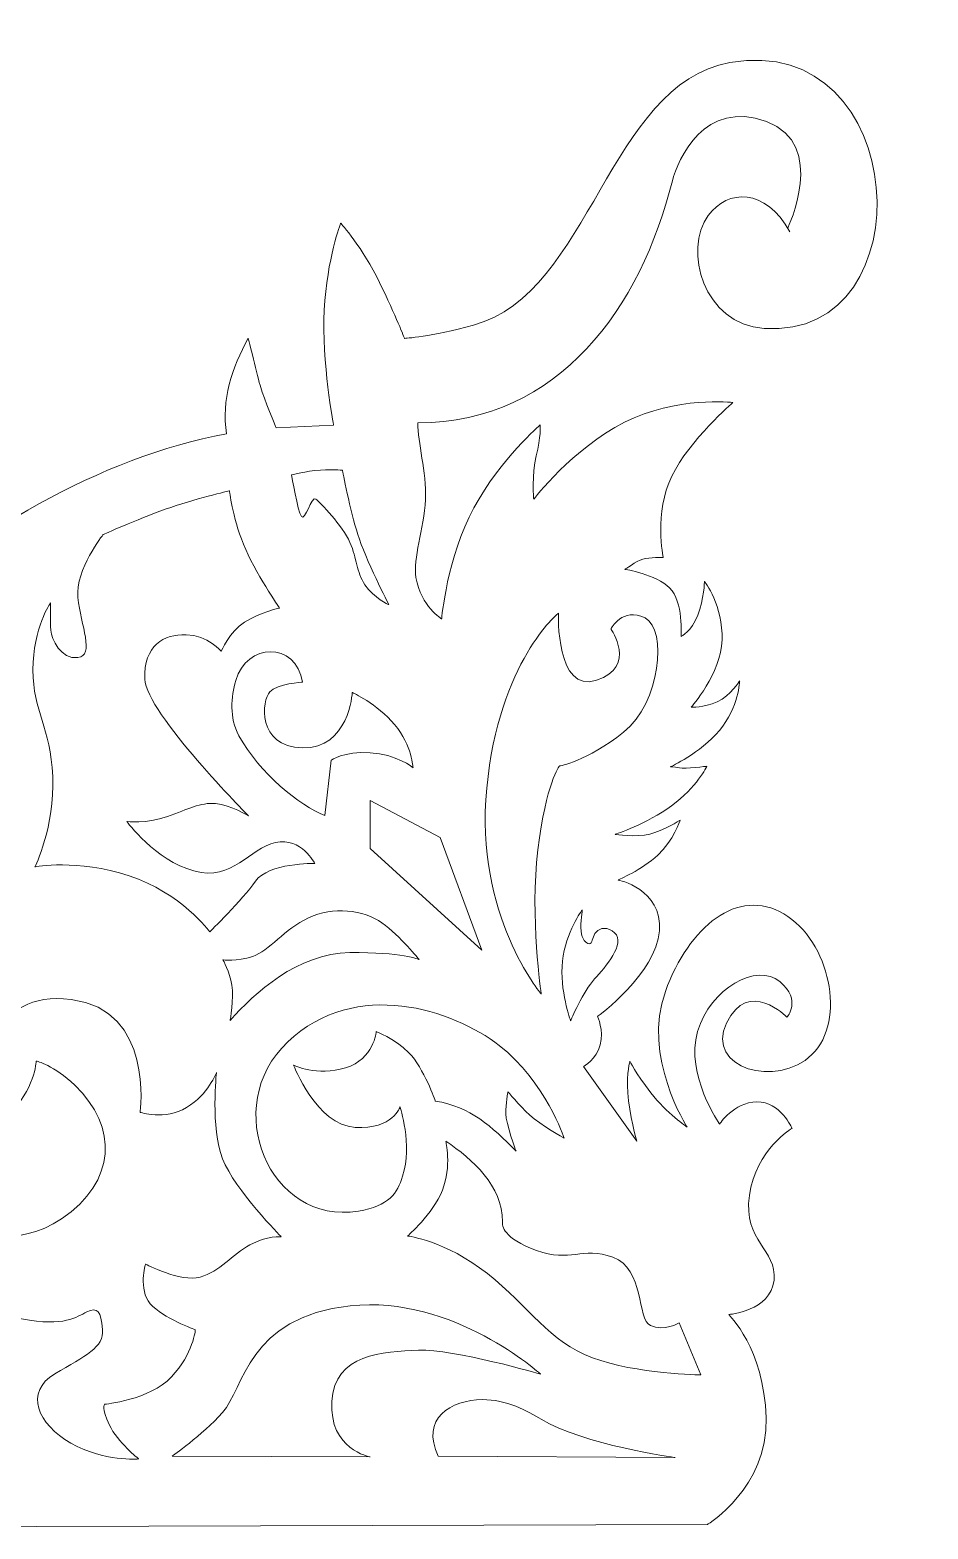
# Model space of a CAD drawing. Header units: millimetres. Extents: x -329 to 352, y -94 to 146.
# Drawn here: x 297.2 to 351.4, y 53.1 to 143.6 of the extents above; entities that cross this region are included whole.
import ezdxf

# ---------------------------------------------------------------- set-up
doc = ezdxf.new("R2010")
doc.units = ezdxf.units.MM
doc.header["$MEASUREMENT"] = 0
doc.layers.add('Layer 1', color=7, linetype='Continuous')

msp = doc.modelspace()

# ---------------------------------------------------------------- linework, layer by layer
at = {"layer": 'Layer 1', "lineweight": 9}
for points, knots in [([(343.0851, 131.382), (341.5925, 134.0511), (339.3382, 133.9587), (338.1652, 132.3684), (338.1652, 132.3684), (336.6317, 130.2891), (337.8594, 125.8007), (341.5374, 125.5485), (341.5374, 125.5485), (351.4276, 124.8708), (350.383, 143.5529), (339.473, 141.5822), (339.473, 141.5822), (332.095, 140.2494), (331.1016, 127.7149), (323.9948, 125.7471), (323.9948, 125.7471), (321.4153, 125.032), (319.8278, 124.9534), (319.8278, 124.9534), (319.8278, 124.9534), (319.8278, 124.9534), (319.3124, 126.2625), (318.3204, 128.3266), (318.3204, 128.3266), (317.3281, 130.3897), (315.979, 131.8985), (315.979, 131.8985), (315.979, 131.8985), (315.979, 131.8985), (315.1454, 129.7945), (314.9867, 126.6594), (314.9867, 126.6594), (314.8283, 123.5242), (315.5423, 119.7139), (315.5423, 119.7139), (315.5423, 119.7139), (315.5423, 119.7139), (312.0791, 119.565), (312.0791, 119.565), (312.0791, 119.565), (312.0791, 119.565), (311.3241, 121.3705), (311.1463, 121.9865), (311.1463, 121.9865), (310.9671, 122.601), (310.3924, 124.9629), (310.3924, 124.9629), (310.3924, 124.9629), (309.4071, 123.1662), (308.7637, 121.2573), (309.0819, 119.1876), (309.0819, 119.1876), (301.3567, 117.8025), (293.6782, 113.0637), (287.8697, 107.9167), (287.8697, 107.9167), (287.8697, 107.9167), (288.1068, 114.545), (280.6862, 114.1083), (280.6862, 114.1083), (273.2641, 113.6712), (274.8117, 103.4325), (278.5819, 103.551), (278.5819, 103.551), (282.3523, 103.671), (280.726, 108.7503), (280.726, 108.7503), (280.726, 108.7503), (285.9033, 108.9542), (284.4634, 99.191), (279.8123, 100.9712), (279.8123, 100.9712), (277.9479, 101.6866), (277.3912, 102.7174), (277.3912, 102.7174), (277.3912, 102.7174), (277.3912, 102.7174), (277.3514, 100.496), (277.3514, 100.496), (277.3514, 100.496), (272.2347, 105.0736), (257.8548, 101.4453), (256.0178, 94.4021), (256.0178, 94.4021), (256.3417, 94.2712), (258.6788, 95.5363), (260.0141, 95.4301), (260.0141, 95.4301), (263.4978, 95.1546), (265.2507, 89.3835), (265.5181, 86.7719), (265.5181, 86.7719), (266.0526, 81.5532), (263.9208, 78.749), (259.9245, 75.8471), (259.9245, 75.8471), (255.253, 72.4555), (251.2155, 75.9216), (251.2472, 78.997), (251.2472, 78.997), (251.2553, 79.7992), (251.3986, 81.676), (252.6665, 81.446), (252.6665, 81.446), (252.6665, 81.446), (252.5465, 80.0169), (253.8172, 79.4217), (253.8172, 79.4217), (258.6556, 77.1535), (260.1189, 84.6513), (255.8443, 86.0511), (255.8443, 86.0511), (251.7542, 87.392), (247.5043, 84.1828), (247.7304, 79.4933), (247.7304, 79.4933), (247.8888, 76.2176), (249.3041, 74.2431), (252.2297, 72.675), (252.2297, 72.675), (252.2297, 72.675), (249.6901, 71.2857), (248.6977, 69.2213), (248.6977, 69.2213), (247.7057, 67.1586), (248.6578, 64.3004), (247.1889, 62.316), (247.1889, 62.316), (245.7213, 60.3316), (244.8873, 60.1334), (244.8873, 60.1334), (244.8873, 60.1334), (244.8873, 60.1334), (245.5033, 60.8442), (245.655, 61.8242), (245.655, 61.8242), (246.3136, 66.078), (239.5283, 66.2241), (239.5212, 61.4355), (239.5212, 61.4355), (239.5174, 58.4368), (240.854, 59.1068), (242.2182, 56.5918), (242.2182, 56.5918), (242.8536, 55.4202), (243.6473, 53.1385), (243.6473, 53.1385), (243.6473, 53.1385), (243.6473, 53.1385), (338.1225, 53.4154), (338.1225, 53.4154), (338.1225, 53.4154), (338.1225, 53.4154), (341.7745, 55.6383), (341.656, 59.8451), (341.656, 59.8451), (341.536, 64.0524), (339.3932, 66.0766), (339.3932, 66.0766), (339.3932, 66.0766), (339.3932, 66.0766), (341.9329, 66.2752), (342.1315, 68.1396), (342.1315, 68.1396), (342.3298, 70.0055), (340.2463, 70.481), (340.6431, 73.2592), (340.6431, 73.2592), (341.04, 76.0373), (343.2226, 77.3075), (343.2226, 77.3075), (343.2226, 77.3075), (343.2226, 77.3075), (342.509, 78.9353), (341.0993, 78.9049), (341.0993, 78.9049), (339.691, 78.876), (338.8475, 77.5654), (338.8475, 77.5654), (338.8475, 77.5654), (338.8475, 77.5654), (336.7626, 80.5228), (337.5179, 83.1407), (337.5179, 83.1407), (338.2714, 85.7604), (341.1282, 87.3095), (342.4786, 86.1573), (342.4786, 86.1573), (343.8277, 85.0069), (342.914, 84.0145), (342.914, 84.0145), (342.914, 84.0145), (342.914, 84.0145), (340.5729, 86.3958), (339.2638, 83.6575), (339.2638, 83.6575), (337.9532, 80.9196), (342.3188, 79.6888), (344.4231, 81.7518), (344.4231, 81.7518), (346.5261, 83.8163), (345.4938, 88.6187), (342.7157, 90.246), (342.7157, 90.246), (339.9376, 91.8734), (337.0011, 89.4921), (335.572, 85.5622), (335.572, 85.5622), (334.1443, 81.6333), (336.8825, 77.3862), (336.8825, 77.3862), (336.8825, 77.3862), (336.8825, 77.3862), (335.6517, 78.2198), (334.6995, 79.4507), (334.6995, 79.4507), (333.7474, 80.6812), (333.4292, 81.355), (333.4292, 81.355), (333.4292, 81.355), (333.4292, 81.355), (333.2306, 80.721), (333.3106, 79.4507), (333.3106, 79.4507), (333.389, 78.18), (333.8465, 76.5333), (333.8465, 76.5333), (333.8465, 76.5333), (333.8465, 76.5333), (330.6317, 81.0382), (330.6317, 81.0382), (330.6317, 81.0382), (330.6317, 81.0382), (331.4254, 81.4749), (331.6431, 82.3484), (331.6431, 82.3484), (331.8621, 83.2208), (331.4847, 84.0544), (331.4847, 84.0544), (331.4847, 84.0544), (331.4847, 84.0544), (335.0357, 86.6741), (335.2149, 89.2138), (335.2149, 89.2138), (335.3942, 91.7538), (332.7152, 92.2897), (332.7152, 92.2897), (332.7152, 92.2897), (332.7152, 92.2897), (334.1637, 92.8947), (335.1158, 93.778), (335.1158, 93.778), (336.068, 94.6614), (336.4648, 95.8919), (336.4648, 95.8919), (336.4648, 95.8919), (336.4648, 95.8919), (335.4534, 95.247), (334.6293, 95.0484), (334.6293, 95.0484), (333.8067, 94.8501), (332.5458, 95.0374), (332.5458, 95.0374), (332.5458, 95.0374), (332.5458, 95.0374), (334.4406, 95.6534), (335.9494, 96.7643), (335.9494, 96.7643), (337.4572, 97.8762), (338.0827, 99.1455), (338.0827, 99.1455), (338.0827, 99.1455), (338.0827, 99.1455), (336.7626, 98.9773), (336.4154, 99.0461), (336.4154, 99.0461), (336.068, 99.1166), (335.8902, 99.1166), (335.8902, 99.1166), (335.8902, 99.1166), (335.8902, 99.1166), (337.665, 99.9199), (338.8366, 101.3088), (338.8366, 101.3088), (340.0078, 102.698), (340.0575, 104.3049), (340.0575, 104.3049), (340.0575, 104.3049), (340.0575, 104.3049), (339.5213, 103.4117), (338.6972, 103.0342), (338.6972, 103.0342), (337.8745, 102.6581), (337.1305, 102.7075), (337.1305, 102.7075), (337.1305, 102.7075), (337.1305, 102.7075), (338.9262, 104.7321), (338.995, 106.7659), (338.995, 106.7659), (339.0652, 108.8), (337.9338, 110.2979), (337.9338, 110.2979), (337.9338, 110.2979), (337.9338, 110.2979), (337.9035, 109.2258), (337.526, 108.2543), (337.526, 108.2543), (337.1499, 107.2813), (336.5241, 106.974), (336.5241, 106.974), (336.5241, 106.974), (336.5241, 106.974), (336.6634, 109.0769), (335.8295, 109.901), (335.8295, 109.901), (334.9959, 110.7237), (333.1314, 111.0215), (333.1314, 111.0215), (333.1314, 111.0215), (333.1314, 111.0215), (333.8052, 111.5079), (334.2116, 111.6374), (334.2116, 111.6374), (334.6198, 111.7655), (335.4425, 111.727), (335.4425, 111.727), (335.4425, 111.727), (335.4425, 111.727), (334.8869, 114.4554), (335.9579, 116.6384), (335.9579, 116.6384), (337.03, 118.821), (339.6494, 121.0823), (339.6494, 121.0823), (339.6494, 121.0823), (339.6494, 121.0823), (336.2362, 121.4792), (333.1011, 119.8917), (333.1011, 119.8917), (329.966, 118.3042), (327.6235, 115.2491), (327.6235, 115.2491), (327.6235, 115.2491), (327.6235, 115.2491), (327.505, 116.7569), (327.7833, 117.8675), (327.7833, 117.8675), (328.0603, 118.9794), (328.0204, 119.7333), (328.0204, 119.7333), (328.0204, 119.7333), (328.0204, 119.7333), (325.6391, 117.7091), (324.0128, 114.7323), (324.0128, 114.7323), (322.3855, 111.7559), (322.0673, 108.0257), (322.0673, 108.0257), (322.0673, 108.0257), (322.0673, 108.0257), (320.8378, 108.7792), (320.5196, 110.5251), (320.5196, 110.5251), (320.3101, 111.6815), (321.0128, 113.4094), (321.0929, 115.2435), (321.0929, 115.2435), (321.1659, 116.9125), (320.6064, 118.6873), (320.6396, 119.8518), (320.6396, 119.8518), (329.2054, 119.9016), (334.0988, 126.8633), (335.9978, 134.4575), (335.9978, 134.4575), (336.316, 135.7268), (337.9423, 139.4187), (341.674, 138.0294), (341.674, 138.0294), (345.4042, 136.6405), (342.9528, 131.5926), (342.9528, 131.5926)], [0, 0, 0, 0, 0.0103093, 0.0103093, 0.0103093, 0.0103093, 0.0206186, 0.0206186, 0.0206186, 0.0206186, 0.0309278, 0.0309278, 0.0309278, 0.0309278, 0.0412371, 0.0412371, 0.0412371, 0.0412371, 0.0515464, 0.0515464, 0.0515464, 0.0515464, 0.0618557, 0.0618557, 0.0618557, 0.0618557, 0.0721649, 0.0721649, 0.0721649, 0.0721649, 0.0824742, 0.0824742, 0.0824742, 0.0824742, 0.0927835, 0.0927835, 0.0927835, 0.0927835, 0.1030928, 0.1030928, 0.1030928, 0.1030928, 0.1134021, 0.1134021, 0.1134021, 0.1134021, 0.1237113, 0.1237113, 0.1237113, 0.1237113, 0.1340206, 0.1340206, 0.1340206, 0.1340206, 0.1443299, 0.1443299, 0.1443299, 0.1443299, 0.1546392, 0.1546392, 0.1546392, 0.1546392, 0.1649485, 0.1649485, 0.1649485, 0.1649485, 0.1752577, 0.1752577, 0.1752577, 0.1752577, 0.185567, 0.185567, 0.185567, 0.185567, 0.1958763, 0.1958763, 0.1958763, 0.1958763, 0.2061856, 0.2061856, 0.2061856, 0.2061856, 0.2164948, 0.2164948, 0.2164948, 0.2164948, 0.2268041, 0.2268041, 0.2268041, 0.2268041, 0.2371134, 0.2371134, 0.2371134, 0.2371134, 0.2474227, 0.2474227, 0.2474227, 0.2474227, 0.257732, 0.257732, 0.257732, 0.257732, 0.2680412, 0.2680412, 0.2680412, 0.2680412, 0.2783505, 0.2783505, 0.2783505, 0.2783505, 0.2886598, 0.2886598, 0.2886598, 0.2886598, 0.2989691, 0.2989691, 0.2989691, 0.2989691, 0.3092784, 0.3092784, 0.3092784, 0.3092784, 0.3195876, 0.3195876, 0.3195876, 0.3195876, 0.3298969, 0.3298969, 0.3298969, 0.3298969, 0.3402062, 0.3402062, 0.3402062, 0.3402062, 0.3505155, 0.3505155, 0.3505155, 0.3505155, 0.3608247, 0.3608247, 0.3608247, 0.3608247, 0.371134, 0.371134, 0.371134, 0.371134, 0.3814433, 0.3814433, 0.3814433, 0.3814433, 0.3917526, 0.3917526, 0.3917526, 0.3917526, 0.4020619, 0.4020619, 0.4020619, 0.4020619, 0.4123711, 0.4123711, 0.4123711, 0.4123711, 0.4226804, 0.4226804, 0.4226804, 0.4226804, 0.4329897, 0.4329897, 0.4329897, 0.4329897, 0.443299, 0.443299, 0.443299, 0.443299, 0.4536082, 0.4536082, 0.4536082, 0.4536082, 0.4639175, 0.4639175, 0.4639175, 0.4639175, 0.4742268, 0.4742268, 0.4742268, 0.4742268, 0.4845361, 0.4845361, 0.4845361, 0.4845361, 0.4948454, 0.4948454, 0.4948454, 0.4948454, 0.5051546, 0.5051546, 0.5051546, 0.5051546, 0.5154639, 0.5154639, 0.5154639, 0.5154639, 0.5257732, 0.5257732, 0.5257732, 0.5257732, 0.5360825, 0.5360825, 0.5360825, 0.5360825, 0.5463918, 0.5463918, 0.5463918, 0.5463918, 0.556701, 0.556701, 0.556701, 0.556701, 0.5670103, 0.5670103, 0.5670103, 0.5670103, 0.5773196, 0.5773196, 0.5773196, 0.5773196, 0.5876289, 0.5876289, 0.5876289, 0.5876289, 0.5979381, 0.5979381, 0.5979381, 0.5979381, 0.6082474, 0.6082474, 0.6082474, 0.6082474, 0.6185567, 0.6185567, 0.6185567, 0.6185567, 0.628866, 0.628866, 0.628866, 0.628866, 0.6391753, 0.6391753, 0.6391753, 0.6391753, 0.6494845, 0.6494845, 0.6494845, 0.6494845, 0.6597938, 0.6597938, 0.6597938, 0.6597938, 0.6701031, 0.6701031, 0.6701031, 0.6701031, 0.6804124, 0.6804124, 0.6804124, 0.6804124, 0.6907216, 0.6907216, 0.6907216, 0.6907216, 0.7010309, 0.7010309, 0.7010309, 0.7010309, 0.7113402, 0.7113402, 0.7113402, 0.7113402, 0.7216495, 0.7216495, 0.7216495, 0.7216495, 0.7319588, 0.7319588, 0.7319588, 0.7319588, 0.742268, 0.742268, 0.742268, 0.742268, 0.7525773, 0.7525773, 0.7525773, 0.7525773, 0.7628866, 0.7628866, 0.7628866, 0.7628866, 0.7731959, 0.7731959, 0.7731959, 0.7731959, 0.7835052, 0.7835052, 0.7835052, 0.7835052, 0.7938144, 0.7938144, 0.7938144, 0.7938144, 0.8041237, 0.8041237, 0.8041237, 0.8041237, 0.814433, 0.814433, 0.814433, 0.814433, 0.8247423, 0.8247423, 0.8247423, 0.8247423, 0.8350515, 0.8350515, 0.8350515, 0.8350515, 0.8453608, 0.8453608, 0.8453608, 0.8453608, 0.8556701, 0.8556701, 0.8556701, 0.8556701, 0.8659794, 0.8659794, 0.8659794, 0.8659794, 0.8762887, 0.8762887, 0.8762887, 0.8762887, 0.8865979, 0.8865979, 0.8865979, 0.8865979, 0.8969072, 0.8969072, 0.8969072, 0.8969072, 0.9072165, 0.9072165, 0.9072165, 0.9072165, 0.9175258, 0.9175258, 0.9175258, 0.9175258, 0.9278351, 0.9278351, 0.9278351, 0.9278351, 0.9381443, 0.9381443, 0.9381443, 0.9381443, 0.9484536, 0.9484536, 0.9484536, 0.9484536, 0.9587629, 0.9587629, 0.9587629, 0.9587629, 0.9690722, 0.9690722, 0.9690722, 0.9690722, 0.9793814, 0.9793814, 0.9793814, 0.9793814, 1, 1, 1, 1]), ([(316.0782, 116.995), (316.0782, 116.995), (315.337, 117.0779), (314.4095, 116.9746), (314.4095, 116.9746), (313.4835, 116.8712), (313.0093, 116.7058), (313.0093, 116.7058), (313.0093, 116.7058), (313.0093, 116.7058), (313.3801, 114.5203), (313.6059, 114.2116), (313.6059, 114.2116), (313.8334, 113.9015), (314.2042, 115.4696), (314.4713, 115.2629), (314.4713, 115.2629), (314.7387, 115.0562), (316.0782, 113.6549), (316.5315, 112.6446), (316.5315, 112.6446), (316.9834, 111.6346), (316.9022, 110.892), (317.4371, 110.0869), (317.4371, 110.0869), (317.9729, 109.2837), (318.8785, 108.8924), (318.8785, 108.8924), (318.8785, 108.8924), (318.8785, 108.8924), (317.4575, 111.6759), (317.0042, 113.1187), (317.0042, 113.1187), (316.5509, 114.5616), (316.0782, 116.995), (316.0782, 116.995)], [0, 0, 0, 0, 0.1, 0.1, 0.1, 0.1, 0.2, 0.2, 0.2, 0.2, 0.3, 0.3, 0.3, 0.3, 0.4, 0.4, 0.4, 0.4, 0.5, 0.5, 0.5, 0.5, 0.6, 0.6, 0.6, 0.6, 0.7, 0.7, 0.7, 0.7, 0.8, 0.8, 0.8, 0.8, 1, 1, 1, 1]), ([(309.2611, 115.7578), (309.2611, 115.7578), (307.1183, 115.2629), (305.3886, 114.6441), (305.3886, 114.6441), (303.6593, 114.0254), (301.6404, 113.1187), (301.6404, 113.1187), (301.6404, 113.1187), (301.6404, 113.1187), (299.9523, 111.0158), (300.1164, 109.3249), (300.1164, 109.3249), (300.2818, 107.6341), (301.1472, 105.8194), (300.1164, 105.6952), (300.1164, 105.6952), (299.087, 105.5724), (298.5095, 106.8199), (298.4777, 107.3448), (298.4777, 107.3448), (298.4477, 107.8711), (298.4573, 108.9944), (298.4573, 108.9944), (298.4573, 108.9944), (298.4573, 108.9944), (297.3989, 107.5103), (297.3989, 104.954), (297.3989, 104.954), (297.3989, 102.3964), (298.4696, 101.5307), (298.5924, 98.5197), (298.5924, 98.5197), (298.7162, 95.5102), (297.5217, 93.0767), (297.5217, 93.0767), (297.5217, 93.0767), (297.5217, 93.0767), (300.0751, 93.5713), (303.206, 92.5405), (303.206, 92.5405), (306.3369, 91.5097), (308.0662, 89.1588), (308.0662, 89.1588), (308.0662, 89.1588), (308.0662, 89.1588), (310.0439, 91.0976), (310.8264, 92.211), (310.8264, 92.211), (311.6078, 93.3247), (314.4095, 93.2831), (314.4095, 93.2831), (314.4095, 93.2831), (314.4095, 93.2831), (313.6267, 94.8706), (312.0406, 94.5414), (312.0406, 94.5414), (310.4545, 94.2105), (309.4664, 92.1905), (307.1183, 92.8298), (307.1183, 92.8298), (304.7699, 93.4693), (303.0614, 95.8188), (303.0614, 95.8188), (303.0614, 95.8188), (303.0614, 95.8188), (304.2146, 95.6548), (305.5114, 96.1081), (305.5114, 96.1081), (306.8096, 96.5614), (307.4683, 96.9735), (308.4162, 96.8909), (308.4162, 96.8909), (309.363, 96.8084), (310.4129, 96.1494), (310.4129, 96.1494), (310.4129, 96.1494), (310.4129, 96.1494), (304.2354, 102.3548), (304.1525, 104.397), (304.1525, 104.397), (304.07, 106.4382), (305.3061, 107.1187), (306.6442, 107.0774), (306.6442, 107.0774), (307.9837, 107.0361), (308.7665, 106.0674), (308.7665, 106.0674), (308.7665, 106.0674), (308.7665, 106.0674), (309.2389, 107.2619), (310.1663, 107.8394), (310.1663, 107.8394), (311.0924, 108.4169), (312.2872, 108.6857), (312.2872, 108.6857), (312.2872, 108.6857), (312.2872, 108.6857), (310.7837, 110.8504), (310.1042, 112.5412), (310.1042, 112.5412), (309.4251, 114.2321), (309.2611, 115.7578), (309.2611, 115.7578)], [0, 0, 0, 0, 0.037037, 0.037037, 0.037037, 0.037037, 0.0740741, 0.0740741, 0.0740741, 0.0740741, 0.1111111, 0.1111111, 0.1111111, 0.1111111, 0.1481481, 0.1481481, 0.1481481, 0.1481481, 0.1851852, 0.1851852, 0.1851852, 0.1851852, 0.2222222, 0.2222222, 0.2222222, 0.2222222, 0.2592593, 0.2592593, 0.2592593, 0.2592593, 0.2962963, 0.2962963, 0.2962963, 0.2962963, 0.3333333, 0.3333333, 0.3333333, 0.3333333, 0.3703704, 0.3703704, 0.3703704, 0.3703704, 0.4074074, 0.4074074, 0.4074074, 0.4074074, 0.4444444, 0.4444444, 0.4444444, 0.4444444, 0.4814815, 0.4814815, 0.4814815, 0.4814815, 0.5185185, 0.5185185, 0.5185185, 0.5185185, 0.5555556, 0.5555556, 0.5555556, 0.5555556, 0.5925926, 0.5925926, 0.5925926, 0.5925926, 0.6296296, 0.6296296, 0.6296296, 0.6296296, 0.6666667, 0.6666667, 0.6666667, 0.6666667, 0.7037037, 0.7037037, 0.7037037, 0.7037037, 0.7407407, 0.7407407, 0.7407407, 0.7407407, 0.7777778, 0.7777778, 0.7777778, 0.7777778, 0.8148148, 0.8148148, 0.8148148, 0.8148148, 0.8518519, 0.8518519, 0.8518519, 0.8518519, 0.8888889, 0.8888889, 0.8888889, 0.8888889, 0.9259259, 0.9259259, 0.9259259, 0.9259259, 1, 1, 1, 1]), ([(328.0835, 85.4063), (328.0835, 85.4063), (324.0474, 90.1497), (324.7886, 97.8198), (324.7886, 97.8198), (325.5301, 105.4899), (329.1144, 108.3756), (329.1144, 108.3756), (329.1144, 108.3756), (329.1144, 108.3756), (328.9489, 103.5098), (331.4198, 104.3353), (331.4198, 104.3353), (333.892, 105.1593), (332.2851, 107.4274), (332.2851, 107.4274), (332.2851, 107.4274), (332.2851, 107.4274), (332.9854, 108.7891), (334.3439, 108.0874), (334.3439, 108.0874), (335.7028, 107.3861), (335.2922, 102.9735), (333.0475, 101.2001), (333.0475, 101.2001), (330.8024, 99.4278), (329.175, 99.1593), (329.175, 99.1593), (329.175, 99.1593), (329.175, 99.1593), (328.3718, 98.1489), (327.8782, 94.1072), (327.8782, 94.1072), (327.3836, 90.0668), (328.0835, 85.4063), (328.0835, 85.4063)], [0, 0, 0, 0, 0.1, 0.1, 0.1, 0.1, 0.2, 0.2, 0.2, 0.2, 0.3, 0.3, 0.3, 0.3, 0.4, 0.4, 0.4, 0.4, 0.5, 0.5, 0.5, 0.5, 0.6, 0.6, 0.6, 0.6, 0.7, 0.7, 0.7, 0.7, 0.8, 0.8, 0.8, 0.8, 1, 1, 1, 1]), ([(315.0269, 96.1702), (315.0269, 96.1702), (315.3973, 99.5107), (315.3973, 99.5107), (315.3973, 99.5107), (315.3973, 99.5107), (316.1388, 100.0465), (317.7457, 99.964), (317.7457, 99.964), (319.3509, 99.8814), (320.3404, 99.0559), (320.3404, 99.0559), (320.3404, 99.0559), (320.3404, 99.0559), (320.2991, 100.376), (319.2285, 101.6548), (319.2285, 101.6548), (318.1578, 102.9323), (316.6736, 103.5923), (316.6736, 103.5923), (316.6736, 103.5923), (316.6736, 103.5923), (316.4683, 100.1693), (313.668, 100.2519), (313.668, 100.2519), (310.8666, 100.3348), (311.237, 103.139), (311.6907, 103.6336), (311.6907, 103.6336), (312.144, 104.1285), (313.668, 104.2111), (313.668, 104.2111), (313.668, 104.2111), (313.2573, 106.7013), (310.2781, 106.5923), (309.6428, 104.3102), (309.6428, 104.3102), (309.3711, 103.332), (309.2322, 102.0711), (309.8287, 100.9892), (309.8287, 100.9892), (311.0885, 98.7032), (313.4849, 96.778), (315.0269, 96.1702)], [0, 0, 0, 0, 0.0833333, 0.0833333, 0.0833333, 0.0833333, 0.1666667, 0.1666667, 0.1666667, 0.1666667, 0.25, 0.25, 0.25, 0.25, 0.3333333, 0.3333333, 0.3333333, 0.3333333, 0.4166667, 0.4166667, 0.4166667, 0.4166667, 0.5, 0.5, 0.5, 0.5, 0.5833333, 0.5833333, 0.5833333, 0.5833333, 0.6666667, 0.6666667, 0.6666667, 0.6666667, 0.75, 0.75, 0.75, 0.75, 0.8333333, 0.8333333, 0.8333333, 0.8333333, 1, 1, 1, 1]), ([(324.5007, 88.0454), (324.5007, 88.0454), (321.9872, 94.8501), (321.9872, 94.8501), (321.9872, 94.8501), (321.9872, 94.8501), (317.7457, 97.0769), (317.7457, 97.0769), (317.7457, 97.0769), (317.7457, 97.0769), (317.7457, 94.1901), (317.7457, 94.1901), (317.7457, 94.1901), (317.7457, 94.1901), (324.5007, 88.0454), (324.5007, 88.0454)], [0, 0, 0, 0, 0.2, 0.2, 0.2, 0.2, 0.4, 0.4, 0.4, 0.4, 0.6, 0.6, 0.6, 0.6, 1, 1, 1, 1]), ([(309.3009, 83.8188), (309.3009, 83.8188), (309.5285, 85.1392), (309.4043, 85.9425), (309.4043, 85.9425), (309.2805, 86.7472), (308.8684, 87.4679), (308.8684, 87.4679), (308.8684, 87.4679), (308.8684, 87.4679), (309.6717, 87.3451), (310.6613, 87.6746), (310.6613, 87.6746), (311.649, 88.0041), (312.5751, 89.3242), (314.0388, 90.0051), (314.0388, 90.0051), (315.5007, 90.6856), (317.3542, 90.4997), (318.4665, 89.695), (318.4665, 89.695), (319.5784, 88.8913), (320.7112, 87.4887), (320.7112, 87.4887), (320.7112, 87.4887), (320.7112, 87.4887), (319.7012, 87.9434), (316.5301, 87.9022), (316.5301, 87.9022), (313.3579, 87.8605), (310.7837, 85.4683), (309.3009, 83.8188)], [0, 0, 0, 0, 0.1111111, 0.1111111, 0.1111111, 0.1111111, 0.2222222, 0.2222222, 0.2222222, 0.2222222, 0.3333333, 0.3333333, 0.3333333, 0.3333333, 0.4444444, 0.4444444, 0.4444444, 0.4444444, 0.5555556, 0.5555556, 0.5555556, 0.5555556, 0.6666667, 0.6666667, 0.6666667, 0.6666667, 0.7777778, 0.7777778, 0.7777778, 0.7777778, 1, 1, 1, 1]), ([(330.5544, 90.4788), (330.5544, 90.4788), (329.5458, 89.1379), (329.3609, 87.3868), (329.3609, 87.3868), (329.175, 85.6338), (329.8545, 83.7983), (329.8545, 83.7983), (329.8545, 83.7983), (329.8545, 83.7983), (330.6373, 85.613), (331.2959, 86.3147), (331.2959, 86.3147), (331.956, 87.0146), (333.1879, 88.456), (332.5113, 89.0981), (332.5113, 89.0981), (332.1006, 89.4882), (331.6321, 89.4096), (331.3884, 89.1436), (331.3884, 89.1436), (331.1855, 88.9217), (331.1912, 88.5428), (331.0314, 88.4546), (331.0314, 88.4546), (330.8839, 88.3745), (330.5918, 88.6144), (330.5103, 89.0155), (330.5103, 89.0155), (330.4126, 89.4964), (330.5364, 90.246), (330.5544, 90.4788)], [0, 0, 0, 0, 0.1111111, 0.1111111, 0.1111111, 0.1111111, 0.2222222, 0.2222222, 0.2222222, 0.2222222, 0.3333333, 0.3333333, 0.3333333, 0.3333333, 0.4444444, 0.4444444, 0.4444444, 0.4444444, 0.5555556, 0.5555556, 0.5555556, 0.5555556, 0.6666667, 0.6666667, 0.6666667, 0.6666667, 0.7777778, 0.7777778, 0.7777778, 0.7777778, 1, 1, 1, 1]), ([(284.5472, 86.1492), (284.5472, 86.1492), (285.2888, 79.3858), (290.2718, 80.0871), (290.2718, 80.0871), (295.2562, 80.7887), (294.6787, 85.6959), (299.7043, 85.0771), (299.7043, 85.0771), (304.73, 84.4583), (303.8646, 78.2724), (303.8646, 78.2724), (303.8646, 78.2724), (303.8646, 78.2724), (305.3474, 77.7774), (306.6646, 78.5617), (306.6646, 78.5617), (307.9837, 79.3445), (308.4769, 80.6646), (308.4769, 80.6646), (308.4769, 80.6646), (308.4769, 80.6646), (308.1061, 77.3654), (308.8476, 75.4679), (308.8476, 75.4679), (309.5892, 73.5717), (312.3906, 70.7675), (312.3906, 70.7675), (312.3906, 70.7675), (312.3906, 70.7675), (311.5665, 70.8504), (310.4958, 70.2729), (310.4958, 70.2729), (309.4251, 69.6954), (308.6836, 68.6646), (307.4887, 68.334), (307.4887, 68.334), (306.2942, 68.0045), (304.1941, 69.1179), (304.1941, 69.1179), (304.1941, 69.1179), (304.1941, 69.1179), (303.7405, 67.5925), (304.482, 66.7257), (304.482, 66.7257), (305.2235, 65.8604), (307.2009, 65.159), (307.2009, 65.159), (307.2009, 65.159), (307.2009, 65.159), (307.0767, 63.7162), (305.7594, 62.3132), (305.7594, 62.3132), (304.4407, 60.9119), (301.7233, 60.6639), (301.7233, 60.6639), (301.7233, 60.6639), (301.7233, 60.6639), (301.5166, 60.4378), (302.0111, 59.4056), (302.0111, 59.4056), (302.5057, 58.3748), (303.7821, 57.3648), (303.7821, 57.3648), (303.7821, 57.3648), (303.7821, 57.3648), (301.6817, 57.1788), (299.6835, 58.313), (299.6835, 58.313), (297.6854, 59.4469), (296.8627, 61.4065), (298.7162, 62.4994), (298.7162, 62.4994), (300.5697, 63.592), (301.7025, 64.0869), (301.5991, 65.1795), (301.5991, 65.1795), (301.4957, 66.2724), (301.3112, 66.5398), (300.6512, 66.2311), (300.6512, 66.2311), (299.9922, 65.9224), (299.353, 65.334), (296.7167, 65.8081), (296.7167, 65.8081), (294.0807, 66.2819), (293.1338, 67.9012), (293.1338, 67.9012), (293.1338, 67.9012), (293.1338, 67.9012), (294.7503, 68.582), (294.607, 69.0149), (294.607, 69.0149), (294.4624, 69.4474), (292.7631, 70.8807), (292.7631, 70.8807), (292.7631, 70.8807), (292.7631, 70.8807), (296.5322, 70.0662), (299.1282, 71.8396), (299.1282, 71.8396), (302.4384, 74.1023), (302.5431, 77.3806), (299.9262, 79.9079), (299.9262, 79.9079), (298.682, 81.1084), (297.6042, 81.3645), (297.6042, 81.3645), (297.6042, 81.3645), (297.6042, 81.3645), (297.4801, 79.5512), (295.9561, 78.1895), (295.9561, 78.1895), (294.4321, 76.8296), (291.425, 73.4892), (286.4007, 77.2416), (286.4007, 77.2416), (281.3752, 80.9941), (284.5472, 86.1492), (284.5472, 86.1492)], [0, 0, 0, 0, 0.0322581, 0.0322581, 0.0322581, 0.0322581, 0.0645161, 0.0645161, 0.0645161, 0.0645161, 0.0967742, 0.0967742, 0.0967742, 0.0967742, 0.1290323, 0.1290323, 0.1290323, 0.1290323, 0.1612903, 0.1612903, 0.1612903, 0.1612903, 0.1935484, 0.1935484, 0.1935484, 0.1935484, 0.2258065, 0.2258065, 0.2258065, 0.2258065, 0.2580645, 0.2580645, 0.2580645, 0.2580645, 0.2903226, 0.2903226, 0.2903226, 0.2903226, 0.3225806, 0.3225806, 0.3225806, 0.3225806, 0.3548387, 0.3548387, 0.3548387, 0.3548387, 0.3870968, 0.3870968, 0.3870968, 0.3870968, 0.4193548, 0.4193548, 0.4193548, 0.4193548, 0.4516129, 0.4516129, 0.4516129, 0.4516129, 0.483871, 0.483871, 0.483871, 0.483871, 0.516129, 0.516129, 0.516129, 0.516129, 0.5483871, 0.5483871, 0.5483871, 0.5483871, 0.5806452, 0.5806452, 0.5806452, 0.5806452, 0.6129032, 0.6129032, 0.6129032, 0.6129032, 0.6451613, 0.6451613, 0.6451613, 0.6451613, 0.6774194, 0.6774194, 0.6774194, 0.6774194, 0.7096774, 0.7096774, 0.7096774, 0.7096774, 0.7419355, 0.7419355, 0.7419355, 0.7419355, 0.7741935, 0.7741935, 0.7741935, 0.7741935, 0.8064516, 0.8064516, 0.8064516, 0.8064516, 0.8387097, 0.8387097, 0.8387097, 0.8387097, 0.8709677, 0.8709677, 0.8709677, 0.8709677, 0.9032258, 0.9032258, 0.9032258, 0.9032258, 0.9354839, 0.9354839, 0.9354839, 0.9354839, 1, 1, 1, 1]), ([(319.5576, 78.6029), (319.5576, 78.6029), (319.1456, 77.2416), (316.8387, 77.3654), (316.8387, 77.3654), (314.5319, 77.4896), (313.1321, 81.1179), (313.1321, 81.1179), (313.1321, 81.1179), (313.1321, 81.1179), (314.5319, 80.4166), (316.263, 80.9524), (316.263, 80.9524), (317.9923, 81.4887), (318.1162, 83.1382), (318.1162, 83.1382), (318.1162, 83.1382), (318.1162, 83.1382), (319.1872, 82.7675), (320.0924, 81.8608), (320.0924, 81.8608), (320.9991, 80.9524), (321.6785, 78.9529), (321.6785, 78.9529), (321.6785, 78.9529), (323.8297, 78.5892), (325.0825, 77.4398), (326.5595, 75.9216), (326.5595, 75.9216), (326.5595, 75.9216), (325.9422, 77.6123), (325.9422, 78.1895), (325.9422, 78.1895), (325.9422, 78.767), (326.0649, 79.5099), (326.0649, 79.5099), (326.0649, 79.5099), (326.0649, 79.5099), (326.725, 78.7257), (327.3836, 78.1069), (327.3836, 78.1069), (328.0423, 77.4896), (329.4604, 76.7153), (329.4604, 76.7153), (329.4604, 76.7153), (329.4604, 76.7153), (328.3495, 80.1079), (325.5495, 82.2933), (325.5495, 82.2933), (322.7492, 84.4788), (316.8994, 86.3958), (312.7804, 82.5195), (312.7804, 82.5195), (308.6617, 78.6428), (311.6684, 71.4275), (317.0441, 72.3137), (317.0441, 72.3137), (318.8923, 72.6182), (319.4049, 73.4038), (319.7149, 74.411), (319.7149, 74.411), (320.3073, 76.335), (319.5576, 78.6029), (319.5576, 78.6029)], [0, 0, 0, 0, 0.0588235, 0.0588235, 0.0588235, 0.0588235, 0.1176471, 0.1176471, 0.1176471, 0.1176471, 0.1764706, 0.1764706, 0.1764706, 0.1764706, 0.2352941, 0.2352941, 0.2352941, 0.2352941, 0.2941176, 0.2941176, 0.2941176, 0.2941176, 0.3529412, 0.3529412, 0.3529412, 0.3529412, 0.4117647, 0.4117647, 0.4117647, 0.4117647, 0.4705882, 0.4705882, 0.4705882, 0.4705882, 0.5294118, 0.5294118, 0.5294118, 0.5294118, 0.5882353, 0.5882353, 0.5882353, 0.5882353, 0.6470588, 0.6470588, 0.6470588, 0.6470588, 0.7058824, 0.7058824, 0.7058824, 0.7058824, 0.7647059, 0.7647059, 0.7647059, 0.7647059, 0.8235294, 0.8235294, 0.8235294, 0.8235294, 0.8823529, 0.8823529, 0.8823529, 0.8823529, 1, 1, 1, 1]), ([(322.3167, 76.5403), (322.3167, 76.5403), (322.6871, 75.0146), (322.1114, 73.5717), (322.1114, 73.5717), (321.5339, 72.1278), (320.0113, 70.8088), (320.0113, 70.8088), (320.0113, 70.8088), (320.0113, 70.8088), (322.2751, 70.5608), (324.8302, 68.5408), (324.8302, 68.5408), (327.3836, 66.519), (328.5369, 64.4577), (331.1732, 63.4682), (331.1732, 63.4682), (333.8095, 62.4786), (337.7218, 62.4373), (337.7218, 62.4373), (337.7218, 62.4373), (337.7218, 62.4373), (336.4042, 65.5711), (336.4042, 65.5711), (336.4042, 65.5711), (336.4042, 65.5711), (335.4975, 65.0349), (334.6734, 65.407), (334.6734, 65.407), (333.8493, 65.7778), (334.3027, 68.8699), (332.4079, 69.5299), (332.4079, 69.5299), (330.5131, 70.1903), (329.8545, 69.2008), (327.7957, 69.942), (327.7957, 69.942), (325.7355, 70.6849), (325.7355, 71.4275), (325.7355, 71.6745), (325.7355, 71.6745), (325.7355, 73.8614), (323.9469, 75.4157), (322.3167, 76.5403)], [0, 0, 0, 0, 0.0833333, 0.0833333, 0.0833333, 0.0833333, 0.1666667, 0.1666667, 0.1666667, 0.1666667, 0.25, 0.25, 0.25, 0.25, 0.3333333, 0.3333333, 0.3333333, 0.3333333, 0.4166667, 0.4166667, 0.4166667, 0.4166667, 0.5, 0.5, 0.5, 0.5, 0.5833333, 0.5833333, 0.5833333, 0.5833333, 0.6666667, 0.6666667, 0.6666667, 0.6666667, 0.75, 0.75, 0.75, 0.75, 0.8333333, 0.8333333, 0.8333333, 0.8333333, 1, 1, 1, 1]), ([(305.8007, 57.5302), (305.8007, 57.5302), (317.7457, 57.4889), (317.7457, 57.4889), (317.7457, 57.4889), (317.7457, 57.4889), (315.2735, 57.9423), (315.4389, 60.829), (315.4389, 60.829), (315.6026, 63.7162), (318.5268, 63.8389), (320.6699, 63.9215), (320.6699, 63.9215), (322.8113, 64.004), (328.0423, 62.4786), (328.0423, 62.4786), (328.0423, 62.4786), (328.0423, 62.4786), (322.77, 67.2619), (316.5509, 66.6019), (316.5509, 66.6019), (310.3318, 65.9429), (310.125, 61.5706), (308.8476, 60.169), (308.8476, 60.169), (307.5716, 58.7678), (305.8007, 57.5302), (305.8007, 57.5302)], [0, 0, 0, 0, 0.125, 0.125, 0.125, 0.125, 0.25, 0.25, 0.25, 0.25, 0.375, 0.375, 0.375, 0.375, 0.5, 0.5, 0.5, 0.5, 0.625, 0.625, 0.625, 0.625, 0.75, 0.75, 0.75, 0.75, 1, 1, 1, 1]), ([(321.8644, 57.5302), (321.8644, 57.5302), (336.1562, 57.4473), (336.1562, 57.4473), (336.1562, 57.4473), (336.1562, 57.4473), (330.5957, 58.2315), (328.0835, 59.7569), (328.0835, 59.7569), (327.2831, 60.2434), (325.9422, 60.9641), (324.5392, 60.9451), (324.5392, 60.9451), (322.6169, 60.9201), (320.7757, 59.8067), (321.8644, 57.5302)], [0, 0, 0, 0, 0.2, 0.2, 0.2, 0.2, 0.4, 0.4, 0.4, 0.4, 0.6, 0.6, 0.6, 0.6, 1, 1, 1, 1])]:
    msp.add_open_spline(points, degree=3, knots=knots, dxfattribs=at)

doc.saveas('drawing.dxf')
